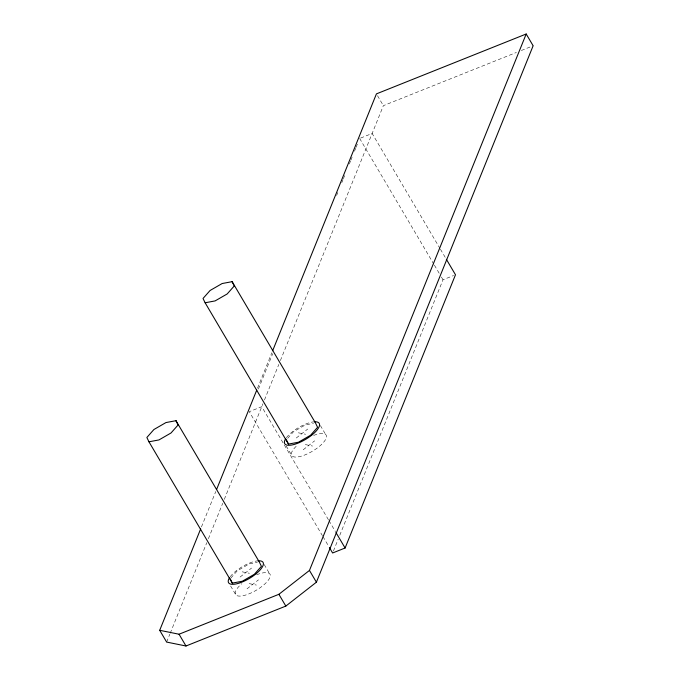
<?xml version="1.0" encoding="UTF-8"?>
<svg xmlns="http://www.w3.org/2000/svg" width="680" height="680" viewBox="0 0 680 680"><rect width="100%" height="100%" fill="white"/><g stroke="black" fill="none" stroke-linecap="round" stroke-linejoin="round"><path stroke-width="0.51" stroke-dasharray="3.4 2.55" d="M201.45 526.949L215.772 491.521M257.524 388.17L271.839 352.741M258.4 389.07L272.697 353.694M336.625 195.449L337.815 192.499M341.793 182.673L342.983 179.724M343.375 178.746L345.363 173.833M349.333 163.999L350.523 161.049M350.923 160.072L352.113 157.123M354.501 151.224L355.691 148.274M356.082 147.288L358.071 142.375M166.643 642.073L169.821 634.202M170.221 633.216L206.805 542.665M208.403 538.73L222.717 503.293M224.306 499.358L262.939 403.741M264.469 399.95L278.825 364.429M280.381 360.578L383.375 105.655L516.384 52.47M333.412 551.029L338.173 539.231M339.762 535.304L443.012 279.76L453.568 275.536M287.666 438.319L293.437 431.8L305.49 424.847L313.497 423.351M230.851 578.068L237.269 570.826L249.322 563.873L257.329 562.377M296.25 438.013L307.717 429.054M303.195 449.786L314.661 440.835M240.082 577.039L251.549 568.081M247.027 588.812L258.493 579.853M521.313 50.507L533.137 45.773M360.621 138.066L372.138 133.458L439.892 248.327M298.358 432.795L305.609 434.274M305.303 444.575L312.553 446.046M242.19 571.821L249.441 573.291M249.135 583.601L256.385 585.072M377.493 95.684L383.375 105.655M440.436 249.246L445.272 257.448M359.661 138.448L433.865 264.256M434.409 265.175L439.246 273.377M441.396 277.024L443.012 279.76M320.382 425.527L325.72 434.588M286.263 446.063L292.137 456.034M328.423 519.741L261.749 406.691L249.262 411.68L322.397 535.67M328.967 520.65L335.418 531.59M322.94 536.579L328.856 546.61M264.205 564.553L269.552 573.614M230.622 585.998L235.969 595.051M230.239 576.708A20.018 6.868 -30.5 0 1 256.87 560.949M256.624 574.779A20.018 6.868 -30.5 0 1 268.608 579.802A20.018 6.868 -30.5 0 1 241.766 595.935A20.018 6.868 -30.5 0 1 241.859 583.652M286.407 437.69A20.018 6.868 -30.5 0 1 313.038 421.923M313.675 435.404A20.018 6.868 -30.5 0 1 324.504 441.159A20.018 6.868 -30.5 0 1 297.695 456.943A20.018 6.868 -30.5 0 1 298.027 444.627"/><path stroke-width="1.02" d="M272.637 350.769L376.431 93.874L526.192 34L533.137 45.773L316.404 582.199L285.829 606.084L185.988 646L166.643 642.073L159.698 630.3L200.659 528.921M216.563 489.549L256.725 390.142M159.698 630.3L179.044 634.227L278.885 594.303L309.459 570.427L526.192 34M329.392 547.519L332.613 552.993L345.1 548.004L455.489 274.771L446.352 259.267M232.144 281.664L222.139 283.534L210.086 290.488L203.031 298.46L205.122 302.778L288.473 444.091L298.469 442.221L310.53 435.268L317.585 427.295L315.495 422.977L232.144 281.664L234.234 285.982L227.179 293.955L215.118 300.909L205.122 302.778M175.975 420.69L165.971 422.56L153.918 429.513L146.863 437.487L148.945 441.804L232.297 583.108L242.301 581.247L254.362 574.294L261.418 566.321L259.326 562.003L175.975 420.69L178.066 425.008L171.011 432.981L158.95 439.935L148.945 441.804M335.954 532.5L345.1 548.004M309.459 570.427L316.404 582.199M278.885 594.303L285.829 606.084M179.044 634.227L185.988 646M286.382 439.773L288.473 444.091M230.214 578.799L232.297 583.108M257.737 560.847A20.018 6.868 -30.5 0 1 260.041 570.044A20.018 6.868 -30.5 0 1 237.192 583.687A20.018 6.868 -30.5 0 1 229.585 577.652M313.905 421.829A20.018 6.868 -30.5 0 1 316.208 431.018A20.018 6.868 -30.5 0 1 293.361 444.66A20.018 6.868 -30.5 0 1 285.753 438.625"/></g></svg>
